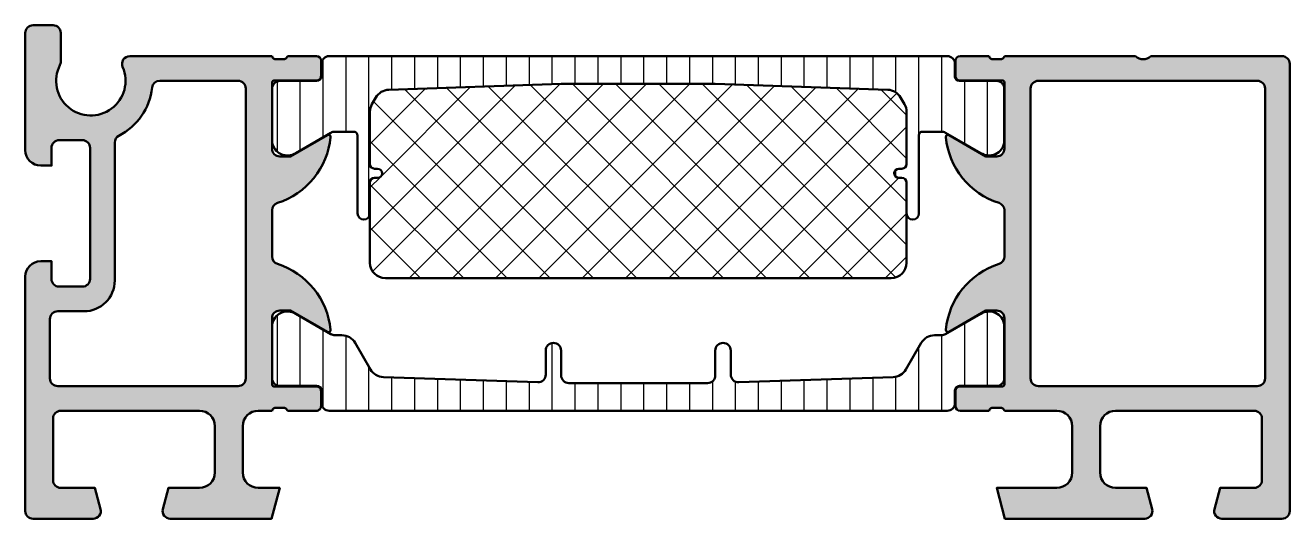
# Model space of a CAD drawing. Extents: x 0 to 82, y -30 to 2.
import ezdxf

# ---------------------------------------------------------------- set-up
doc = ezdxf.new("R2010")
doc.units = 0
for name, color, linetype, lineweight in [('0S-Alu contour', 7, 'Continuous', 50), ('0S-Alu hatch', 252, 'Continuous', 25), ('0S-Plastic contour', 254, 'Continuous', 50), ('0S-Plastic hatch', 253, 'Continuous', 25), ('0S-PT contour', 91, 'Continuous', 50), ('0S-PT hatch', 103, 'Continuous', 25)]:
    doc.layers.add(name, color=color, linetype=linetype, lineweight=lineweight)
pattern_1 = [(90, (0, 0), (-1.4859, 0), [])]

# ---------------------------------------------------------------- blocks, each defined once
blk = doc.blocks.new('445700__6BFCB312_5ED2_4C17_B759_F03B9707E7BA_')
at = {"layer": '0S-Alu hatch'}
h = blk.add_hatch(color=256, dxfattribs=at)
edge = h.paths.add_edge_path()
edge.add_line((73, -1e-16), (81.5, 0))
edge.add_ellipse((81.49999999999996, -0.5000000000000285), major_axis=(-0.5000000000000285, 0), ratio=1, start_angle=180, end_angle=269.99999999999676, ccw=False)
edge.add_line((82, -0.5000000000000285), (82, -29.5))
edge.add_ellipse((81.50000000000011, -29.50000000000012), major_axis=(-0.4999999999998864, 0), ratio=1, start_angle=90.00000000001302, end_angle=180, ccw=False)
edge.add_line((81.50000000000023, -30), (77.59999999999968, -30))
edge.add_ellipse((77.59999999999974, -29.50000000000036), major_axis=(-0.4999999999996341, 0), ratio=1, start_angle=-15.000000000014609, end_angle=89.99999999999352, ccw=False)
edge.add_line((77.11703708685559, -29.37059047744908), (77.48428569844168, -28))
edge.add_line((77.48428569844168, -28), (79.70000000000027, -28))
edge.add_arc((79.70000000000016, -27.50000000000011), 0.4999999999998864, 270.000000000013, 360)
edge.add_line((80.20000000000005, -27.50000000000011), (80.20000000000005, -23.5))
edge.add_arc((79.70000000000005, -23.5), 0.5, 0, 90)
edge.add_line((79.70000000000005, -23), (70.70000000000005, -23))
edge.add_arc((70.70000000000005, -24), 1, 90, 180)
edge.add_line((69.70000000000005, -24), (69.70000000000005, -27))
edge.add_arc((70.70000000000005, -27), 1, 180, 270)
edge.add_line((70.70000000000005, -28), (72.71571430155836, -28))
edge.add_line((72.71571430155836, -28), (73.08296291314468, -29.37059047744885))
edge.add_ellipse((72.60000000000016, -29.50000000000008), major_axis=(-0.4999999999999777, 0), ratio=1, start_angle=89.9999999999967, end_angle=194.9999999999973, ccw=False)
edge.add_line((72.60000000000014, -30.00000000000005), (63.53589838486209, -30.00000000000006))
edge.add_line((63.53589838486209, -30.00000000000006), (63.00000000000022, -28))
edge.add_line((63.00000000000022, -28), (66.89999999999986, -28))
edge.add_arc((66.89999999999986, -27), 1, 270, 360)
edge.add_line((67.89999999999986, -27), (67.89999999999986, -24))
edge.add_arc((66.89999999999986, -24), 1, 0, 90)
edge.add_line((66.89999999999986, -23), (63.5, -23))
edge.add_arc((63.23247940800697, -23.07883644654295), 0.2788950563273265, 16.41987641947888, 91.16458937408864)
edge.add_line((63.22681100000863, -22.79999900000001), (62.77321700000834, -22.79999900000001))
edge.add_arc((62.76755634053138, -23.07886709564312), 0.2789255417370881, 88.83712992713374, 163.5754054446509)
edge.add_line((62.5000130000085, -23), (60.62000199999989, -23))
edge.add_ellipse((60.62000199999989, -22.70000000000027), major_axis=(-0.2999999999997271, 0), ratio=1, start_angle=0, end_angle=90, ccw=False)
edge.add_line((60.32000200000016, -22.70000000000027), (60.32000200000016, -21.72002568095695))
edge.add_ellipse((60.62000199999989, -21.7200256809569), major_axis=(-0.2999999999997271, 0), ratio=1, start_angle=270, end_angle=360, ccw=False)
edge.add_line((60.62000199999989, -21.42002568095717), (63.37999999999965, -21.42002568095723))
edge.add_arc((63.37999999999991, -21.30002568095713), 0.1200000000000898, 269.9999999998778, 360)
edge.add_line((63.5, -21.30002568095713), (63.5, -16.99999999999988))
edge.add_arc((63.00000000000006, -16.99999999999994), 0.4999999999999432, 0, 90.00000000000651)
edge.add_line((63, -16.5), (62.30000000000018, -16.49999999999994))
edge.add_line((62.30000000000018, -16.49999999999994), (59.90717967697219, -17.88149545762218))
edge.add_ellipse((59.83811978464834, -17.76188021535172), major_axis=(-0.1381197846479697, 0), ratio=1, start_angle=-5.622577550802475, end_angle=119.9999999999352, ccw=False)
edge.add_ellipse((64.67660886185556, -18.23822324117487), major_axis=(-5.000000000007441, 0), ratio=1, start_angle=287.7484163560666, end_angle=354.3774224492029, ccw=False)
edge.add_arc((63.00000000000742, -13.00000000000091), 0.4999999999928092, 287.748416356136, 360)
edge.add_line((63.50000000000022, -13.00000000000091), (63.5, -10.00000000000045))
edge.add_arc((62.99999999999666, -10.00000000000099), 0.5000000000033396, 0, 72.25158364399577)
edge.add_ellipse((64.67660886184444, -4.761776758827206), major_axis=(-4.999999999996636, 0), ratio=1, start_angle=5.622577550786616, end_angle=72.25158364392348, ccw=False)
edge.add_ellipse((59.8381197846484, -5.238119784648507), major_axis=(-0.1381197846484588, 0), ratio=1, start_angle=-120.00000000000199, end_angle=5.622577550732217, ccw=False)
edge.add_line((59.90717967697264, -5.118504542377708), (62.29999999999972, -6.5))
edge.add_line((62.29999999999972, -6.5), (63, -6.5))
edge.add_arc((63.00000000000003, -6.000000000000028), 0.4999999999999716, 269.9999999999968, 360)
edge.add_line((63.5, -6.000000000000028), (63.5, -1.69997431904261))
edge.add_arc((63.38000000000005, -1.699974319042667), 0.1199999999999477, 0, 90.00000000008141)
edge.add_line((63.37999999999988, -1.579974319042719), (60.62000199999989, -1.579974319042833))
edge.add_ellipse((60.62000199999985, -1.279974319042679), major_axis=(-0.3000000000001535, 0), ratio=1, start_angle=0, end_angle=90.00000000000551, ccw=False)
edge.add_line((60.3200019999997, -1.279974319042679), (60.32000200000016, -0.2999999999997271))
edge.add_ellipse((60.62000199999975, -0.299999999999585), major_axis=(-0.299999999999585, 0), ratio=1, start_angle=270.00000000001626, end_angle=360, ccw=False)
edge.add_line((60.62000199999966, 0), (62.5000130000085, 0))
edge.add_arc((62.76755634053134, 0.078867095643151), 0.2789255417370575, 196.4245945553567, 271.1628700728752)
edge.add_line((62.77321700000834, -0.2000009999999261), (63.22681100000886, -0.2000009999999861))
edge.add_arc((63.2324794080073, 0.0788364465431002), 0.2788950563274747, 268.8354106258886, 343.580123580499)
edge.add_line((63.50000000000045, 3.5e-15), (72, 0))
edge.add_arc((72.5, 0.5250269539926365), 0.7250195186467644, 226.3986500484074, 313.6013499515926)
edge = h.paths.add_edge_path()
edge.add_arc((79.89999999999984, -2.099999999999994), 0.5000000000000285, 0, 89.99999999999675)
edge.add_line((79.89999999999986, -1.599999999999965), (65.70000000000027, -1.600000000000022))
edge.add_arc((65.7000000000001, -2.100000000000079), 0.500000000000057, 89.99999999998046, 180)
edge.add_line((65.20000000000005, -2.100000000000079), (65.19999999999959, -20.89999999999986))
edge.add_arc((65.69999999999976, -20.89999999999981), 0.5000000000001706, 180, 270.0000000000065)
edge.add_line((65.69999999999982, -21.39999999999998), (79.90000000000055, -21.39999999999998))
edge.add_arc((79.90000000000055, -20.90000000000021), 0.4999999999997691, 270, 360)
edge.add_line((80.40000000000032, -20.90000000000021), (80.39999999999986, -2.100000000000022))
at = {"layer": '0S-Alu contour', "color": 7}
for points in [[(60.62000199999966, 0), (62.5000130000085, 0)], [(63.50000000000045, 3.5e-15), (72, 0)], [(73, -1e-16), (81.5, 0)], [(60.3200019999997, -1.279974319042679), (60.32000200000016, -0.2999999999997271)], [(62.77321700000834, -0.2000009999999261), (63.22681100000886, -0.2000009999999861)], [(82, -0.5000000000000285), (82, -29.5)], [(63.37999999999988, -1.579974319042719), (60.62000199999989, -1.579974319042833)], [(79.89999999999986, -1.599999999999965), (65.70000000000027, -1.600000000000022)], [(63.5, -6.000000000000028), (63.5, -1.69997431904261)], [(65.20000000000005, -2.100000000000079), (65.19999999999959, -20.89999999999986)], [(80.40000000000032, -20.90000000000021), (80.39999999999986, -2.100000000000022)], [(59.90717967697264, -5.118504542377708), (62.29999999999972, -6.5), (63, -6.5)], [(63.50000000000022, -13.00000000000091), (63.5, -10.00000000000045)], [(63, -16.5), (62.30000000000018, -16.49999999999994), (59.90717967697219, -17.88149545762218)], [(63.5, -21.30002568095713), (63.5, -16.99999999999988)], [(60.32000200000016, -22.70000000000027), (60.32000200000016, -21.72002568095695)], [(60.62000199999989, -21.42002568095717), (63.37999999999965, -21.42002568095723)], [(65.69999999999982, -21.39999999999998), (79.90000000000055, -21.39999999999998)], [(63.22681100000863, -22.79999900000001), (62.77321700000834, -22.79999900000001)], [(62.5000130000085, -23), (60.62000199999989, -23)], [(66.89999999999986, -23), (63.5, -23)], [(79.70000000000005, -23), (70.70000000000005, -23)], [(80.20000000000005, -27.50000000000011), (80.20000000000005, -23.5)], [(67.89999999999986, -27), (67.89999999999986, -24)], [(69.70000000000005, -24), (69.70000000000005, -27)], [(72.60000000000014, -30.00000000000005), (63.53589838486209, -30.00000000000006), (63.00000000000022, -28), (66.89999999999986, -28)], [(70.70000000000005, -28), (72.71571430155836, -28), (73.08296291314468, -29.37059047744885)], [(77.11703708685559, -29.37059047744908), (77.48428569844168, -28), (79.70000000000027, -28)], [(81.50000000000023, -30), (77.59999999999968, -30)]]:
    blk.add_lwpolyline(points, dxfattribs=at)
at = {"layer": '0S-Alu contour', "color": 7, "extrusion": (0, 0, -1)}
for centre, radius, start, end in [((-60.62000199999975, -0.299999999999585), 0.299999999999585, 0, 89.99999999998371), ((-81.49999999999996, -0.5000000000000285), 0.5000000000000285, 90.00000000000325, 180), ((-60.62000199999985, -1.279974319042679), 0.3000000000001535, 269.9999999999945, 0), ((-59.8381197846484, -5.238119784648507), 0.1381197846484588, 354.3774224492678, 120.000000000002), ((-64.67660886184444, -4.761776758827206), 4.999999999996636, 287.7484163560765, 354.3774224492134), ((-64.67660886185556, -18.23822324117487), 5.000000000007441, 5.622577550797092, 72.2515836439334), ((-59.83811978464834, -17.76188021535172), 0.1381197846479697, 240.0000000000648, 5.622577550802547), ((-60.62000199999989, -21.7200256809569), 0.2999999999997271, 0, 90), ((-60.62000199999989, -22.70000000000027), 0.2999999999997271, 270, 0), ((-72.60000000000016, -29.50000000000008), 0.4999999999999777, 165.0000000000027, 270.0000000000033), ((-77.59999999999974, -29.50000000000036), 0.4999999999996341, 270.0000000000065, 15.00000000001452), ((-81.50000000000011, -29.50000000000012), 0.4999999999998864, 180, 269.999999999987)]:
    blk.add_arc(centre, radius, start, end, dxfattribs=at)
at = {"layer": '0S-Alu contour', "color": 7}
for centre, radius, start, end in [((62.76755634053134, 0.078867095643151), 0.2789255417370575, 196.4245945553567, 271.1628700728752), ((63.2324794080073, 0.0788364465431002), 0.2788950563274747, 268.8354106258886, 343.580123580499), ((72.5, 0.5250269539926365), 0.7250195186467644, 226.3986500484074, 313.6013499515926), ((63.38000000000005, -1.699974319042667), 0.1199999999999477, 0, 90.00000000008141), ((65.7000000000001, -2.100000000000079), 0.500000000000057, 89.99999999998046, 180), ((79.89999999999984, -2.099999999999994), 0.5000000000000285, 0, 89.99999999999675), ((63.00000000000003, -6.000000000000028), 0.4999999999999716, 269.9999999999968, 0), ((62.99999999999666, -10.00000000000099), 0.5000000000033396, 0, 72.25158364399577), ((63.00000000000742, -13.00000000000091), 0.4999999999928092, 287.748416356136, 0), ((63.00000000000006, -16.99999999999994), 0.4999999999999432, 0, 90.00000000000651), ((63.37999999999991, -21.30002568095713), 0.1200000000000898, 269.9999999998778, 0), ((65.69999999999976, -20.89999999999981), 0.5000000000001706, 180, 270.0000000000065), ((79.90000000000055, -20.90000000000021), 0.4999999999997691, 270, 0), ((62.76755634053138, -23.07886709564312), 0.2789255417370881, 88.83712992713374, 163.5754054446509), ((63.23247940800697, -23.07883644654295), 0.2788950563273265, 16.41987641947888, 91.16458937408864), ((66.89999999999986, -24), 1, 0, 90), ((70.70000000000005, -24), 1, 90, 180), ((79.70000000000005, -23.5), 0.5, 0, 90), ((66.89999999999986, -27), 1, 270, 0), ((70.70000000000005, -27), 1, 180, 270), ((79.70000000000016, -27.50000000000011), 0.4999999999998864, 270.000000000013, 0)]:
    blk.add_arc(centre, radius, start, end, dxfattribs=at)
blk = doc.blocks.new('445710__8E9DB730_FCE9_4482_923E_14380F8B424C_')
at = {"layer": '0S-Alu hatch'}
h = blk.add_hatch(color=256, dxfattribs=at)
edge = h.paths.add_edge_path()
edge.add_line((0, -6.099999999997257), (0, 1.499999999999772))
edge.add_ellipse((0.5000000000001706, 1.499999999999772), major_axis=(-0.5000000000001706, 0), ratio=1, start_angle=269.9999999999935, end_angle=360, ccw=False)
edge.add_line((0.5000000000002274, 1.999999999999943), (1.799999999999954, 1.999999999999943))
edge.add_ellipse((1.799999999999926, 1.499999999999914), major_axis=(-0.5000000000000285, 0), ratio=1, start_angle=180, end_angle=269.99999999999676, ccw=False)
edge.add_line((2.299999999999954, 1.499999999999914), (2.299999999999954, -0.3510004003206859))
edge.add_ellipse((1.800000000000295, -0.3510004003206646), major_axis=(-0.499999999999659, 0), ratio=1, start_angle=152.9877060411369, end_angle=180, ccw=False)
edge.add_arc((4.250000000000099, -1.599999999999909), 2.249999999999969, 152.9877060411404, 383.5781784782029)
edge.add_ellipse((6.770416632225774, -0.4999999999999681), major_axis=(-0.4999999999999723, 0), ratio=1, start_angle=-90.0000000000245, end_angle=23.57817847819223, ccw=False)
edge.add_line((6.770416632225987, 4.2e-15), (15.99999999999977, -5.68e-14))
edge.add_arc((16.267520591993, 0.0788364465431641), 0.2788950563275937, 196.4198764195205, 271.1645893741401)
edge.add_line((16.27318899999159, -0.2000010000000382), (16.72678299999143, -0.2000010000000429))
edge.add_arc((16.73244365946847, 0.0788670956429591), 0.2789255417369833, 268.8371299271158, 343.5754054446677)
edge.add_line((16.99998699999128, -5.76e-14), (18.87999800000034, -5.68e-14))
edge.add_ellipse((18.87999800000031, -0.2999999999998124), major_axis=(-0.2999999999997556, 0), ratio=1, start_angle=180, end_angle=269.99999999999454, ccw=False)
edge.add_line((19.17999800000007, -0.2999999999998124), (19.17999800000029, -1.279974319042935))
edge.add_ellipse((18.87999800000037, -1.279974319042963), major_axis=(-0.2999999999999261, 0), ratio=1, start_angle=89.9999999999946, end_angle=180, ccw=False)
edge.add_line((18.87999800000034, -1.579974319042889), (16.11999999999989, -1.579974319042833))
edge.add_arc((16.12000000000003, -1.699974319042866), 0.120000000000033, 90.00000000006786, 180)
edge.add_line((16, -1.699974319042866), (16, -6.000000000000113))
edge.add_arc((16.50000000000003, -6.000000000000085), 0.5000000000000285, 180, 269.9999999999968)
edge.add_line((16.5, -6.500000000000113), (17.20000000000027, -6.500000000000056))
edge.add_line((17.20000000000027, -6.500000000000056), (19.59282032302735, -5.118504542377706))
edge.add_ellipse((19.66188021535169, -5.238119784648354), major_axis=(-0.138119784648381, 0), ratio=1, start_angle=174.3774224491994, end_angle=300.00000000007157, ccw=False)
edge.add_ellipse((14.82339113815665, -4.761776758825966), major_axis=(-4.999999999995666, 0), ratio=1, start_angle=107.7484163560614, end_angle=174.377422449198, ccw=False)
edge.add_arc((16.50000000000379, -9.999999999999414), 0.500000000003793, 107.7484163560967, 180)
edge.add_line((16, -9.999999999999412), (16, -12.99999999999954))
edge.add_arc((16.50000000000179, -12.99999999999897), 0.5000000000017906, 180, 252.2515836439885)
edge.add_ellipse((14.82339113815355, -18.23822324117307), major_axis=(-4.99999999999863, 0), ratio=1, start_angle=185.6225775507844, end_angle=252.2515836439204, ccw=False)
edge.add_ellipse((19.66188021535201, -17.76188021535196), major_axis=(-0.1381197846480676, 0), ratio=1, start_angle=60.00000000002689, end_angle=185.6225775508284, ccw=False)
edge.add_line((19.59282032302803, -17.88149545762246), (17.19999999999982, -16.5))
edge.add_line((17.19999999999982, -16.5), (16.5, -16.50000000000005))
edge.add_arc((16.50000000000005, -17.00000000000011), 0.500000000000057, 90.00000000000651, 180)
edge.add_line((16, -17.00000000000011), (16, -21.30002568095727))
edge.add_arc((16.12000000000012, -21.30002568095716), 0.1200000000001182, 180, 270)
edge.add_line((16.12000000000012, -21.42002568095728), (18.87999800000011, -21.42002568095728))
edge.add_ellipse((18.8799980000002, -21.72002568095715), major_axis=(-0.2999999999998692, 0), ratio=1, start_angle=180, end_angle=270.00000000001626, ccw=False)
edge.add_line((19.17999800000007, -21.72002568095715), (19.17999800000007, -22.70000000000033))
edge.add_ellipse((18.87999800000043, -22.70000000000042), major_axis=(-0.2999999999996419, 0), ratio=1, start_angle=89.99999999998369, end_angle=180, ccw=False)
edge.add_line((18.87999800000034, -23.00000000000006), (16.99998699999173, -23.00000000000006))
edge.add_arc((16.73244365946878, -23.07886709564326), 0.2789255417371669, 16.42459455536072, 91.16287007290099)
edge.add_line((16.72678299999165, -22.79999900000007), (16.27318899999159, -22.79999900000007))
edge.add_arc((16.267520591993, -23.07883644654329), 0.2788950563276126, 88.83541062586, 163.5801235804646)
edge.add_line((15.99999999999977, -23), (15.09999999999968, -23.00000000000006))
edge.add_arc((15.09999999999996, -23.99999999999989), 0.9999999999998294, 90.00000000001629, 180)
edge.add_line((14.10000000000013, -23.99999999999989), (14.10000000000013, -26.99999999999994))
edge.add_arc((15.10000000000019, -27), 1.000000000000056, 180, 269.9999999999968)
edge.add_line((15.10000000000013, -28.00000000000006), (16.5, -28.00000000000006))
edge.add_line((16.5, -28.00000000000006), (15.9641016151379, -30.00000000000006))
edge.add_line((15.9641016151379, -30.00000000000006), (9.399999999999864, -30.00000000000006))
edge.add_ellipse((9.39999999999992, -29.50000000000024), major_axis=(-0.4999999999998189, 0), ratio=1, start_angle=-14.99999999999369, end_angle=89.99999999999352, ccw=False)
edge.add_line((8.917037086855547, -29.37059047744908), (9.284285698441636, -28.00000000000006))
edge.add_line((9.284285698441636, -28.00000000000006), (11.30000000000018, -28.00000000000006))
edge.add_arc((11.30000000000009, -27.0000000000002), 0.9999999999998578, 270.0000000000049, 360)
edge.add_line((12.29999999999995, -27.0000000000002), (12.29999999999995, -24.00000000000011))
edge.add_arc((11.29999999999992, -24.00000000000009), 1.000000000000028, 0, 89.99999999999837)
edge.add_line((11.29999999999995, -23.00000000000006), (2.299999999999954, -23.00000000000006))
edge.add_arc((2.299999999999954, -23.50000000000006), 0.5, 90, 180)
edge.add_line((1.799999999999954, -23.50000000000006), (1.799999999999954, -27.50000000000006))
edge.add_arc((2.300000000000011, -27.5), 0.500000000000057, 180, 270.0000000000196)
edge.add_line((2.300000000000181, -28.00000000000006), (4.515714301558318, -28))
edge.add_line((4.515714301558318, -28), (4.882962913144865, -29.37059047744936))
edge.add_ellipse((4.400000000000446, -29.5000000000003), major_axis=(-0.4999999999998071, 0), ratio=1, start_angle=89.9999999999593, end_angle=194.9999999999684, ccw=False)
edge.add_line((4.40000000000009, -30.00000000000011), (0.4999999999997727, -30))
edge.add_ellipse((0.4999999999998011, -29.5000000000002), major_axis=(-0.4999999999998011, 0), ratio=1, start_angle=0, end_angle=89.9999999999967, ccw=False)
edge.add_line((0, -29.5000000000002), (0, -14.29995290102806))
edge.add_ellipse((1.000019823147027, -14.29997272417589), major_axis=(-1.000019823343502, 0), ratio=1, start_angle=270.00113576017293, end_angle=359.9988642393876, ccw=False)
edge.add_line((0.999999999999545, -13.29995290102886), (1.700012207031022, -13.29995290102931))
edge.add_line((1.700012207031022, -13.29995290102931), (1.700012207030795, -14.4499529010294))
edge.add_arc((2.200012207031136, -14.44995290102957), 0.5000000000003411, 180, 269.9999999999609)
edge.add_line((2.200012207030795, -14.94995290102991), (3.700012207030113, -14.94995290103065))
edge.add_arc((3.700012207029971, -14.44995290102983), 0.5000000000008243, 270.0000000000163, 360)
edge.add_line((4.200012207030795, -14.44995290102983), (4.20001220703125, -5.950000000001182))
edge.add_arc((3.700012207030795, -5.950000000001864), 0.5000000000004547, 0, 90.00000000002605)
edge.add_line((3.700012207030567, -5.450000000001409), (2.200012207032386, -5.449999999998681))
edge.add_arc((2.200012207031562, -5.949999999999221), 0.5000000000005401, 89.99999999990555, 180)
edge.add_line((1.700012207031022, -5.949999999999221), (1.700012207030567, -7.100000000000648))
edge.add_line((1.700012207030567, -7.100000000000648), (0.9999999999993178, -7.100000000000818))
edge.add_ellipse((1.000019823147511, -6.099980176853307), major_axis=(-1.000019823343985, 0), ratio=1, start_angle=0.0011357599706229848, end_angle=89.99886423978643, ccw=False)
edge = h.paths.add_edge_path()
edge.add_arc((8.722135955001932, -2.10000000000484), 0.5000000000047607, 90, 173.6206297915623)
edge.add_ellipse((4.250000000028876, -1.600000000006428), major_axis=(-3.999999999968704, 0), ratio=1, start_angle=117.10085994219071, end_angle=173.6206297915371, ccw=False)
edge.add_arc((6.300012207053626, -5.605926852929741), 0.5000000000226925, 117.1008599423774, 180)
edge.add_line((5.800012207030933, -5.605926852929741), (5.800012207030931, -14.5499139361861))
edge.add_ellipse((3.800012207030846, -14.54991393618618), major_axis=(-2.000000000000085, 0), ratio=1, start_angle=90.00000000000239, end_angle=180, ccw=False)
edge.add_line((3.800012207030931, -16.54991393618627), (2.099999999999909, -16.54991393618627))
edge.add_arc((2.099999999999937, -17.0499139361863), 0.5000000000000285, 90.00000000000325, 180)
edge.add_line((1.599999999999909, -17.0499139361863), (1.599999999999909, -20.90000000000015))
edge.add_arc((2.099999999999852, -20.90000000000009), 0.4999999999999432, 180, 270.0000000000065)
edge.add_line((2.099999999999909, -21.40000000000004), (13.7999999999995, -21.40000000000004))
edge.add_arc((13.79999999999955, -20.89999999999986), 0.5000000000001706, 269.9999999999935, 360)
edge.add_line((14.29999999999973, -20.89999999999986), (14.29999999999995, -2.100000000000079))
edge.add_arc((13.79999999999995, -2.100000000000076), 0.5, 0, 90)
edge.add_line((13.79999999999995, -1.600000000000076), (8.722135955001932, -1.600000000000079))
at = {"layer": '0S-Alu contour', "color": 7}
for points in [[(0.5000000000002274, 1.999999999999943), (1.799999999999954, 1.999999999999943)], [(0, -6.099999999997257), (0, 1.499999999999772)], [(2.299999999999954, 1.499999999999914), (2.299999999999954, -0.3510004003206859)], [(6.770416632225987, 4.2e-15), (15.99999999999977, -5.68e-14)], [(16.27318899999159, -0.2000010000000382), (16.72678299999143, -0.2000010000000429)], [(16.99998699999128, -5.76e-14), (18.87999800000034, -5.68e-14)], [(19.17999800000007, -0.2999999999998124), (19.17999800000029, -1.279974319042935)], [(13.79999999999995, -1.600000000000076), (8.722135955001932, -1.600000000000079)], [(18.87999800000034, -1.579974319042889), (16.11999999999989, -1.579974319042833)], [(14.29999999999973, -20.89999999999986), (14.29999999999995, -2.100000000000079)], [(16, -1.699974319042866), (16, -6.000000000000113)], [(3.700012207030567, -5.450000000001409), (2.200012207032386, -5.449999999998681)], [(5.800012207030933, -5.605926852929741), (5.800012207030931, -14.5499139361861)], [(16.5, -6.500000000000113), (17.20000000000027, -6.500000000000056), (19.59282032302735, -5.118504542377706)], [(1.700012207031022, -5.949999999999221), (1.700012207030567, -7.100000000000648), (0.9999999999993178, -7.100000000000818)], [(4.200012207030795, -14.44995290102983), (4.20001220703125, -5.950000000001182)], [(16, -9.999999999999412), (16, -12.99999999999954)], [(0.999999999999545, -13.29995290102886), (1.700012207031022, -13.29995290102931), (1.700012207030795, -14.4499529010294)], [(0, -29.5000000000002), (0, -14.29995290102806)], [(2.200012207030795, -14.94995290102991), (3.700012207030113, -14.94995290103065)], [(1.599999999999909, -17.0499139361863), (1.599999999999909, -20.90000000000015)], [(3.800012207030931, -16.54991393618627), (2.099999999999909, -16.54991393618627)], [(16, -17.00000000000011), (16, -21.30002568095727)], [(19.59282032302803, -17.88149545762246), (17.19999999999982, -16.5), (16.5, -16.50000000000005)], [(2.099999999999909, -21.40000000000004), (13.7999999999995, -21.40000000000004)], [(16.12000000000012, -21.42002568095728), (18.87999800000011, -21.42002568095728)], [(19.17999800000007, -21.72002568095715), (19.17999800000007, -22.70000000000033)], [(16.72678299999165, -22.79999900000007), (16.27318899999159, -22.79999900000007)], [(1.799999999999954, -23.50000000000006), (1.799999999999954, -27.50000000000006)], [(11.29999999999995, -23.00000000000006), (2.299999999999954, -23.00000000000006)], [(15.99999999999977, -23), (15.09999999999968, -23.00000000000006)], [(18.87999800000034, -23.00000000000006), (16.99998699999173, -23.00000000000006)], [(12.29999999999995, -27.0000000000002), (12.29999999999995, -24.00000000000011)], [(14.10000000000013, -23.99999999999989), (14.10000000000013, -26.99999999999994)], [(2.300000000000181, -28.00000000000006), (4.515714301558318, -28), (4.882962913144865, -29.37059047744936)], [(8.917037086855547, -29.37059047744908), (9.284285698441636, -28.00000000000006), (11.30000000000018, -28.00000000000006)], [(15.10000000000013, -28.00000000000006), (16.5, -28.00000000000006), (15.9641016151379, -30.00000000000006), (9.399999999999864, -30.00000000000006)], [(4.40000000000009, -30.00000000000011), (0.4999999999997727, -30)]]:
    blk.add_lwpolyline(points, dxfattribs=at)
at = {"layer": '0S-Alu contour', "color": 7, "extrusion": (0, 0, -1)}
for centre, radius, start, end in [((-0.5000000000001706, 1.499999999999772), 0.5000000000001706, 0, 90.00000000000651), ((-1.799999999999926, 1.499999999999914), 0.5000000000000285, 90.00000000000325, 180), ((-6.770416632225774, -0.4999999999999681), 0.4999999999999723, 336.4218215218078, 90.00000000002441), ((-1.800000000000295, -0.3510004003206646), 0.499999999999659, 180, 207.0122939588632), ((-18.87999800000031, -0.2999999999998124), 0.2999999999997556, 90.00000000000543, 180), ((-18.87999800000037, -1.279974319042963), 0.2999999999999261, 180, 270.0000000000054), ((-4.250000000028876, -1.600000000006428), 3.999999999968704, 186.379370208463, 242.8991400578093), ((-14.82339113815665, -4.761776758825966), 4.999999999995667, 185.622577550802, 252.2515836439386), ((-19.66188021535169, -5.238119784648354), 0.138119784648381, 59.99999999992841, 185.6225775508007), ((-1.000019823147511, -6.099980176853307), 1.000019823343985, 270.0011357602136, 359.9988642400294), ((-1.000019823147027, -14.29997272417589), 1.000019823343502, 0.0011357606123724, 89.99886423982706), ((-14.82339113815355, -18.23822324117307), 4.99999999999863, 107.7484163560796, 174.3774224492156), ((-3.800012207030846, -14.54991393618618), 2.000000000000085, 180, 269.9999999999976), ((-19.66188021535201, -17.76188021535196), 0.1381197846480676, 174.3774224491716, 299.9999999999731), ((-18.8799980000002, -21.72002568095715), 0.2999999999998692, 89.99999999998371, 180), ((-18.87999800000043, -22.70000000000042), 0.2999999999996419, 180, 270.0000000000163), ((-0.4999999999998011, -29.5000000000002), 0.4999999999998011, 270.0000000000033, 0), ((-4.400000000000446, -29.5000000000003), 0.4999999999998071, 165.0000000000316, 270.0000000000407), ((-9.39999999999992, -29.50000000000024), 0.4999999999998189, 270.0000000000065, 14.9999999999937)]:
    blk.add_arc(centre, radius, start, end, dxfattribs=at)
at = {"layer": '0S-Alu contour', "color": 7}
for centre, radius, start, end in [((4.250000000000099, -1.599999999999909), 2.249999999999969, 152.9877060411404, 23.57817847820296), ((16.267520591993, 0.0788364465431641), 0.2788950563275937, 196.4198764195205, 271.1645893741401), ((16.73244365946847, 0.0788670956429591), 0.2789255417369833, 268.8371299271158, 343.5754054446677), ((8.722135955001932, -2.10000000000484), 0.5000000000047607, 90, 173.6206297915623), ((13.79999999999995, -2.100000000000076), 0.5, 0, 90), ((16.12000000000003, -1.699974319042866), 0.120000000000033, 90.00000000006786, 180), ((2.200012207031562, -5.949999999999221), 0.5000000000005401, 89.99999999990555, 180), ((3.700012207030795, -5.950000000001864), 0.5000000000004547, 0, 90.00000000002605), ((6.300012207053626, -5.605926852929741), 0.5000000000226925, 117.1008599423774, 180), ((16.50000000000003, -6.000000000000085), 0.5000000000000285, 180, 269.9999999999968), ((16.50000000000379, -9.999999999999414), 0.500000000003793, 107.7484163560967, 180), ((16.50000000000179, -12.99999999999897), 0.5000000000017906, 180, 252.2515836439885), ((2.200012207031136, -14.44995290102957), 0.5000000000003411, 180, 269.9999999999609), ((3.700012207029971, -14.44995290102983), 0.5000000000008243, 270.0000000000163, 0), ((2.099999999999937, -17.0499139361863), 0.5000000000000285, 90.00000000000325, 180), ((16.50000000000005, -17.00000000000011), 0.500000000000057, 90.00000000000651, 180), ((2.099999999999852, -20.90000000000009), 0.4999999999999432, 180, 270.0000000000065), ((13.79999999999955, -20.89999999999986), 0.5000000000001706, 269.9999999999935, 0), ((16.12000000000012, -21.30002568095716), 0.1200000000001182, 180, 270), ((16.267520591993, -23.07883644654329), 0.2788950563276126, 88.83541062586, 163.5801235804646), ((16.73244365946878, -23.07886709564326), 0.2789255417371669, 16.42459455536072, 91.16287007290099), ((2.299999999999954, -23.50000000000006), 0.5, 90, 180), ((11.29999999999992, -24.00000000000009), 1.000000000000028, 0, 89.99999999999837), ((15.09999999999996, -23.99999999999989), 0.9999999999998294, 90.00000000001629, 180), ((11.30000000000009, -27.0000000000002), 0.9999999999998578, 270.0000000000049, 0), ((15.10000000000019, -27), 1.000000000000056, 180, 269.9999999999968), ((2.300000000000011, -27.5), 0.500000000000057, 180, 270.0000000000196)]:
    blk.add_arc(centre, radius, start, end, dxfattribs=at)
blk = doc.blocks.new('284041__84377951_FECC_4EE0_B3D5_76BD5B4BDCE5___D4CAB386_144B_49A1_B28F_51594D5220C2_')
at = {"layer": '0S-Plastic hatch'}
h = blk.add_hatch(dxfattribs=at)
h.set_pattern_fill('ANSI31', color=256, scale=0.4680000000000001, angle=45, style=0)
h.set_pattern_definition(pattern_1)
edge = h.paths.add_edge_path()
edge.add_line((60.29000299999977, -0.500000000000064), (60.29000299999977, -1.310334012242591))
edge.add_arc((60.59000299999977, -1.310334012242591), 0.3000000000000043, 180, 270)
edge.add_line((60.59000299999977, -1.610334012242596), (62.99000138293608, -1.609999382936376))
edge.add_ellipse((62.99000402256115, -2.109995360374991), major_axis=(-0.4999959774455833, 0), ratio=1, start_angle=179.9996975182268, end_angle=270.0003024811867, ccw=False)
edge.add_line((63.48999999999977, -2.10999800000519), (63.48999999999977, -5.58653949809954))
edge.add_ellipse((62.50018192527692, -5.444228849108188), major_axis=(-0.9999960709244808, 0), ratio=1, start_angle=57.272983900159375, end_angle=171.8183919481005, ccw=False)
edge.add_line((61.95954699999976, -6.28548149809954), (59.67580850700976, -4.966964645140883))
edge.add_arc((59.4258085327102, -5.399977361871261), 0.5000000000000009, 60.00000340065543, 89.99882494450236)
edge.add_line((59.42581878700386, -4.899977361976411), (58.19999999999975, -4.900000000017492))
edge.add_arc((58.19999999999973, -5.150000000017424), 0.2499999999999325, 89.99999999999675, 180)
edge.add_line((57.9499999999998, -5.150000000017424), (57.9499999999998, -10.20000000001747))
edge.add_ellipse((57.5499999999998, -10.20000000001747), major_axis=(-0.4000000000000057, 0), ratio=1, start_angle=0, end_angle=180, ccw=False)
edge.add_line((57.14999999999979, -10.20000000001747), (57.14999999999979, -8.200000000017482))
edge.add_arc((56.84999999999984, -8.200000000017479), 0.2999999999999545, 0, 90)
edge.add_line((56.84999999999984, -7.900000000017524), (56.64999999999979, -7.900000000017495))
edge.add_ellipse((56.64999999999979, -7.600000000017512), major_axis=(-0.2999999999999829, 0), ratio=1, start_angle=-90, end_angle=90, ccw=False)
edge.add_line((56.64999999999979, -7.300000000017529), (56.84999999999978, -7.30000000001744))
edge.add_arc((56.84999999999977, -7.000000000017418), 0.300000000000022, 270.0000000000013, 360)
edge.add_line((57.14999999999979, -7.000000000017418), (57.14999999999931, -3.618206931248202))
edge.add_arc((56.14999999999937, -3.618206931248199), 0.999999999999943, 0, 30.00000000044917)
edge.add_line((57.01602540377983, -3.118206931241438), (56.76328951151602, -2.680455524952201))
edge.add_arc((55.8972641077355, -3.180455524959011), 1.000000000000004, 30.00000000045043, 88.04823703698398)
edge.add_line((55.93132220991222, -2.181035670405316), (44.74999999999985, -1.800000000000057))
edge.add_line((44.74999999999985, -1.800000000000057), (34.74999999999969, -1.800000000000057))
edge.add_line((34.74999999999969, -1.800000000000057), (23.56855977067434, -2.181039692255794))
edge.add_arc((23.60273589637305, -3.180455517841991), 0.9999999999999575, 91.95852915170602, 149.9999999995339)
edge.add_line((22.73671049259272, -2.680455517834969), (22.4839745962195, -3.118206931241545))
edge.add_arc((23.34999999999924, -3.618206931249527), 0.9999999999999198, 149.9999999994692, 180)
edge.add_line((22.34999999999931, -3.618206931249527), (22.34999999999978, -7.000000000017422))
edge.add_arc((22.64999999999982, -7.000000000017422), 0.3000000000000398, 180, 269.9999999999945)
edge.add_line((22.64999999999979, -7.300000000017462), (22.84999999999978, -7.300000000017519))
edge.add_ellipse((22.84999999999978, -7.600000000017487), major_axis=(-0.2999999999999687, 0), ratio=1, start_angle=90, end_angle=270, ccw=False)
edge.add_line((22.84999999999978, -7.900000000017456), (22.64999999999973, -7.900000000017513))
edge.add_arc((22.64999999999973, -8.200000000017472), 0.2999999999999581, 90, 180)
edge.add_line((22.34999999999978, -8.200000000017472), (22.34999999999978, -10.20000000001746))
edge.add_ellipse((21.94999999999978, -10.20000000001746), major_axis=(-0.4000000000000057, 0), ratio=1, start_angle=0, end_angle=180, ccw=False)
edge.add_line((21.54999999999977, -10.20000000001746), (21.54999999999977, -5.150000000017399))
edge.add_arc((21.29999999999986, -5.150000000017396), 0.2499999999999076, 0, 89.99999999999511)
edge.add_line((21.29999999999988, -4.900000000017488), (20.07418121299568, -4.899977361976407))
edge.add_arc((20.07419146728934, -5.399977361871258), 0.5000000000000009, 90.00117505549684, 119.9999965993436)
edge.add_line((19.82419149298979, -4.966964645140875), (17.54045299999977, -6.285481498099528))
edge.add_ellipse((16.99981807472262, -5.444228849108181), major_axis=(-0.999996070924473, 0), ratio=1, start_angle=8.181608051899616, end_angle=122.7270160998404, ccw=False)
edge.add_line((16.00999999999977, -5.586539498099532), (16.00999999999977, -2.109998000000057))
edge.add_ellipse((16.50999597743839, -2.109995360374981), major_axis=(-0.4999959774455833, 0), ratio=1, start_angle=-90.00030248118497, end_angle=0.0003024817733034979, ccw=False)
edge.add_line((16.50999861706346, -1.609999382936365), (18.90999699999977, -1.610334012242589))
edge.add_arc((18.90999699999977, -1.310334012242588), 0.3000000000000007, 270, 360)
edge.add_line((19.20999699999977, -1.310334012242588), (19.20999699999977, -0.5000000000000533))
edge.add_ellipse((19.70999699999977, -0.5000000000000533), major_axis=(-0.5, 0), ratio=1, start_angle=270.00000000001387, end_angle=360, ccw=False)
edge.add_line((19.70999699999965, -5.33e-14), (59.79000299999988, -6.04e-14))
edge.add_ellipse((59.79000299999977, -0.500000000000064), major_axis=(-0.5000000000000036, 0), ratio=1, start_angle=180, end_angle=269.999999999987, ccw=False)
at = {"layer": '0S-Plastic contour', "color": 7}
for points in [[(19.20999699999977, -1.310334012242588), (19.20999699999977, -0.5000000000000533)], [(19.70999699999965, -5.33e-14), (59.79000299999988, -6.04e-14)], [(60.29000299999977, -0.500000000000064), (60.29000299999977, -1.310334012242591)], [(16.50999861706346, -1.609999382936365), (18.90999699999977, -1.610334012242589)], [(60.59000299999977, -1.610334012242596), (62.99000138293608, -1.609999382936376)], [(16.00999999999977, -5.586539498099532), (16.00999999999977, -2.109998000000057)], [(55.93132220991222, -2.181035670405316), (44.74999999999985, -1.800000000000057), (34.74999999999969, -1.800000000000057), (23.56855977067434, -2.181039692255794)], [(63.48999999999977, -2.10999800000519), (63.48999999999977, -5.58653949809954)], [(22.73671049259272, -2.680455517834969), (22.4839745962195, -3.118206931241545)], [(57.01602540377983, -3.118206931241438), (56.76328951151602, -2.680455524952201)], [(22.34999999999931, -3.618206931249527), (22.34999999999978, -7.000000000017422)], [(57.14999999999979, -7.000000000017418), (57.14999999999931, -3.618206931248202)], [(21.29999999999988, -4.900000000017488), (20.07418121299568, -4.899977361976407)], [(59.42581878700386, -4.899977361976411), (58.19999999999975, -4.900000000017492)], [(19.82419149298979, -4.966964645140875), (17.54045299999977, -6.285481498099528)], [(21.54999999999977, -10.20000000001746), (21.54999999999977, -5.150000000017399)], [(57.9499999999998, -5.150000000017424), (57.9499999999998, -10.20000000001747)], [(61.95954699999976, -6.28548149809954), (59.67580850700976, -4.966964645140883)], [(22.64999999999979, -7.300000000017462), (22.84999999999978, -7.300000000017519)], [(56.64999999999979, -7.300000000017529), (56.84999999999978, -7.30000000001744)], [(22.34999999999978, -8.200000000017472), (22.34999999999978, -10.20000000001746)], [(22.84999999999978, -7.900000000017456), (22.64999999999973, -7.900000000017513)], [(56.84999999999984, -7.900000000017524), (56.64999999999979, -7.900000000017495)], [(57.14999999999979, -10.20000000001747), (57.14999999999979, -8.200000000017482)]]:
    blk.add_lwpolyline(points, dxfattribs=at)
at = {"layer": '0S-Plastic contour', "color": 7, "extrusion": (0, 0, -1)}
for centre, radius, start, end in [((-19.70999699999977, -0.5000000000000533), 0.5, 0, 89.99999999998616), ((-59.79000299999977, -0.500000000000064), 0.5000000000000036, 90.00000000001303, 180), ((-16.50999597743839, -2.109995360374981), 0.4999959774455833, 359.9996975182267, 90.00030248118505), ((-62.99000402256115, -2.109995360374991), 0.4999959774455833, 89.9996975188133, 180.0003024817733), ((-16.99981807472262, -5.444228849108181), 0.999996070924473, 237.2729839001596, 351.8183919481004), ((-62.50018192527692, -5.444228849108188), 0.9999960709244808, 188.1816080518996, 302.7270160998406), ((-22.84999999999978, -7.600000000017487), 0.2999999999999687, 90, 270), ((-56.64999999999979, -7.600000000017512), 0.2999999999999829, 270, 90), ((-21.94999999999978, -10.20000000001746), 0.4000000000000057, 180, 0), ((-57.5499999999998, -10.20000000001747), 0.4000000000000057, 180, 0)]:
    blk.add_arc(centre, radius, start, end, dxfattribs=at)
at = {"layer": '0S-Plastic contour', "color": 7}
for centre, radius, start, end in [((18.90999699999977, -1.310334012242588), 0.3000000000000007, 270, 0), ((60.59000299999977, -1.310334012242591), 0.3000000000000043, 180, 270), ((23.60273589637305, -3.180455517841991), 0.9999999999999575, 91.95852915170602, 149.9999999995339), ((55.8972641077355, -3.180455524959011), 1.000000000000004, 30.00000000045043, 88.04823703698398), ((23.34999999999924, -3.618206931249527), 0.9999999999999198, 149.9999999994692, 180), ((56.14999999999937, -3.618206931248199), 0.999999999999943, 0, 30.00000000044917), ((20.07419146728934, -5.399977361871258), 0.5000000000000009, 90.00117505549684, 119.9999965993436), ((21.29999999999986, -5.150000000017396), 0.2499999999999076, 0, 89.99999999999511), ((58.19999999999973, -5.150000000017424), 0.2499999999999325, 89.99999999999675, 180), ((59.4258085327102, -5.399977361871261), 0.5000000000000009, 60.00000340065543, 89.99882494450236), ((22.64999999999982, -7.000000000017422), 0.3000000000000398, 180, 269.9999999999945), ((56.84999999999977, -7.000000000017418), 0.300000000000022, 270.0000000000013, 0), ((22.64999999999973, -8.200000000017472), 0.2999999999999581, 90, 180), ((56.84999999999984, -8.200000000017479), 0.2999999999999545, 0, 90)]:
    blk.add_arc(centre, radius, start, end, dxfattribs=at)
blk = doc.blocks.new('441970__F5C725C9_694C_4B3F_AEA9_D21C09FBCD0B_')
at = {"layer": '0S-PT hatch'}
h = blk.add_hatch(dxfattribs=at)
h.set_pattern_fill('ANSI37', color=256, scale=0.625, angle=90, style=0)
h.set_pattern_definition([(135, (0, 0), (-1.403165018917055, -1.403165018917055), []), (225, (0, 0), (1.403165018917055, -1.403165018917055), [])])
edge = h.paths.add_edge_path()
edge.add_arc((55.8972641077355, -3.180455524959011), 1.000000000000004, 30.00000000045043, 88.04823703698398)
edge.add_line((55.93132220991222, -2.181035670405316), (44.74999999999985, -1.800000000000057))
edge.add_line((44.74999999999985, -1.800000000000057), (34.74999999999969, -1.800000000000057))
edge.add_line((34.74999999999969, -1.800000000000057), (23.56855977067434, -2.181039692255794))
edge.add_arc((23.60273589637305, -3.180455517841991), 0.9999999999999575, 91.95852915170602, 149.9999999995339)
edge.add_line((22.73671049259272, -2.680455517834969), (22.4839745962195, -3.118206931241545))
edge.add_arc((23.34999999999924, -3.618206931249527), 0.9999999999999198, 149.9999999994692, 180)
edge.add_line((22.34999999999931, -3.618206931249527), (22.34999999999978, -7.000000000017422))
edge.add_arc((22.64999999999982, -7.000000000017422), 0.3000000000000398, 180, 269.9999999999945)
edge.add_line((22.64999999999979, -7.300000000017462), (22.84999999999978, -7.300000000017519))
edge.add_ellipse((22.84999999999978, -7.600000000017487), major_axis=(-0.2999999999999687, 0), ratio=1, start_angle=90, end_angle=270, ccw=False)
edge.add_line((22.84999999999978, -7.900000000017456), (22.64999999999973, -7.900000000017513))
edge.add_arc((22.64999999999973, -8.200000000017472), 0.2999999999999581, 90, 180)
edge.add_line((22.34999999999978, -8.200000000017472), (22.34999999999978, -10.20000000001746))
edge.add_line((22.34999999999978, -10.20000000001746), (22.34999999999984, -13.40000000000004))
edge.add_arc((23.34999999999984, -13.40000000000004), 1, 180, 270)
edge.add_line((23.34999999999984, -14.40000000000004), (56.14999999999959, -14.40000000000004))
edge.add_arc((56.14999999999959, -13.40000000000004), 1, 270, 360)
edge.add_line((57.14999999999959, -13.40000000000004), (57.14999999999979, -10.20000000001747))
edge.add_line((57.14999999999979, -10.20000000001747), (57.14999999999979, -8.200000000017482))
edge.add_arc((56.84999999999984, -8.200000000017479), 0.2999999999999545, 0, 90)
edge.add_line((56.84999999999984, -7.900000000017524), (56.64999999999979, -7.900000000017495))
edge.add_ellipse((56.64999999999979, -7.600000000017512), major_axis=(-0.2999999999999829, 0), ratio=1, start_angle=-90, end_angle=90, ccw=False)
edge.add_line((56.64999999999979, -7.300000000017529), (56.84999999999978, -7.30000000001744))
edge.add_arc((56.84999999999977, -7.000000000017418), 0.300000000000022, 270.0000000000013, 360)
edge.add_line((57.14999999999979, -7.000000000017418), (57.14999999999931, -3.618206931248202))
edge.add_arc((56.14999999999937, -3.618206931248199), 0.999999999999943, 0, 30.00000000044917)
edge.add_line((57.01602540377983, -3.118206931241438), (56.76328951151602, -2.680455524952201))
at = {"layer": '0S-PT contour', "color": 7}
for points in [[(55.93132220991222, -2.181035670405316), (44.74999999999985, -1.800000000000057), (34.74999999999969, -1.800000000000057), (23.56855977067434, -2.181039692255794)], [(22.73671049259272, -2.680455517834969), (22.4839745962195, -3.118206931241545)], [(57.01602540377983, -3.118206931241438), (56.76328951151602, -2.680455524952201)], [(22.34999999999931, -3.618206931249527), (22.34999999999978, -7.000000000017422)], [(57.14999999999979, -7.000000000017418), (57.14999999999931, -3.618206931248202)], [(22.64999999999979, -7.300000000017462), (22.84999999999978, -7.300000000017519)], [(56.64999999999979, -7.300000000017529), (56.84999999999978, -7.30000000001744)], [(22.34999999999978, -8.200000000017472), (22.34999999999978, -10.20000000001746), (22.34999999999984, -13.40000000000004)], [(22.84999999999978, -7.900000000017456), (22.64999999999973, -7.900000000017513)], [(56.84999999999984, -7.900000000017524), (56.64999999999979, -7.900000000017495)], [(57.14999999999959, -13.40000000000004), (57.14999999999979, -10.20000000001747), (57.14999999999979, -8.200000000017482)], [(23.34999999999984, -14.40000000000004), (56.14999999999959, -14.40000000000004)]]:
    blk.add_lwpolyline(points, dxfattribs=at)
for centre, radius, start, end in [((23.60273589637305, -3.180455517841991), 0.9999999999999575, 91.95852915170602, 149.9999999995339), ((55.8972641077355, -3.180455524959011), 1.000000000000004, 30.00000000045043, 88.04823703698398), ((23.34999999999924, -3.618206931249527), 0.9999999999999198, 149.9999999994692, 180), ((56.14999999999937, -3.618206931248199), 0.999999999999943, 0, 30.00000000044917), ((22.64999999999982, -7.000000000017422), 0.3000000000000398, 180, 269.9999999999945), ((56.84999999999977, -7.000000000017418), 0.300000000000022, 270.0000000000013, 0), ((22.64999999999973, -8.200000000017472), 0.2999999999999581, 90, 180), ((56.84999999999984, -8.200000000017479), 0.2999999999999545, 0, 90), ((23.34999999999984, -13.40000000000004), 1, 180, 270), ((56.14999999999959, -13.40000000000004), 1, 270, 0)]:
    blk.add_arc(centre, radius, start, end, dxfattribs=at)
at = {"layer": '0S-PT contour', "color": 7, "extrusion": (0, 0, -1)}
for centre, radius, start, end in [((-22.84999999999978, -7.600000000017487), 0.2999999999999687, 90, 270), ((-56.64999999999979, -7.600000000017512), 0.2999999999999829, 270, 90)]:
    blk.add_arc(centre, radius, start, end, dxfattribs=at)
blk = doc.blocks.new('284041__C0CB9B1B_A298_47C9_B3E9_6BB6357E9F25___CF5F822B_F2A7_464E_B13D_B8FC327E1497_')
at = {"layer": '0S-Plastic hatch'}
h = blk.add_hatch(dxfattribs=at)
h.set_pattern_fill('ANSI31', color=256, scale=0.4680000000000001, angle=45, style=0)
h.set_pattern_definition(pattern_1)
edge = h.paths.add_edge_path()
edge.add_line((19.20999699999978, -22.49999732109801), (19.20999699999977, -21.68966598775747))
edge.add_arc((18.90999699999977, -21.68966598775747), 0.3000000000000007, 0, 90)
edge.add_line((18.90999699999977, -21.38966598775747), (16.50999861706347, -21.39000061706369))
edge.add_ellipse((16.50999597743838, -20.89000463962508), major_axis=(-0.4999959774455762, 0), ratio=1, start_angle=-0.0003024817733034979, end_angle=90.00030248118833, ccw=False)
edge.add_line((16.00999999999977, -20.89000199999488), (16.00999999999977, -17.41346050190052))
edge.add_ellipse((16.99981807472262, -17.55577115089187), major_axis=(-0.9999960709244732, 0), ratio=1, start_angle=237.2729839001596, end_angle=351.81839194810055, ccw=False)
edge.add_line((17.54045299999977, -16.71451850190052), (19.82419149298978, -18.03303535485918))
edge.add_arc((20.07419146728933, -17.60002263812884), 0.49999999999996, 240.0000034006546, 269.9988249445064)
edge.add_line((20.0741812129957, -18.10002263802365), (20.53149545759811, -18.09999999998257))
edge.add_ellipse((20.53149545759808, -19.10072020616759), major_axis=(-1.000720206185015, 0), ratio=1, start_angle=210.0000000005285, end_angle=269.99999999999875, ccw=False)
edge.add_line((21.39814457823009, -18.60036010306708), (22.38994430593889, -20.31820762235931))
edge.add_arc((23.25596970971925, -19.81820762235227), 0.9999999999999889, 210.000000000466, 268.1038437968048)
edge.add_line((23.222881581432, -20.8176600603234), (33.23345593585614, -21.14907269776792))
edge.add_arc((33.24999999999976, -20.64934647878234), 0.5000000000000073, 268.1038437968063, 360)
edge.add_line((33.74999999999977, -20.64934647878234), (33.74999999999976, -19.09927979381495))
edge.add_ellipse((34.24999999999976, -19.09927979381496), major_axis=(-0.5, 0), ratio=1, start_angle=180, end_angle=360, ccw=False)
edge.add_line((34.74999999999976, -19.09927979381497), (34.74999999999976, -20.69927979381497))
edge.add_arc((35.24999999999977, -20.69927979381496), 0.5, 180, 269.9999999999992)
edge.add_line((35.24999999999976, -21.19927979381496), (44.24999999999977, -21.19927979381497))
edge.add_arc((44.24999999999978, -20.69927979381498), 0.4999999999999858, 269.9999999999992, 360)
edge.add_line((44.74999999999976, -20.69927979381498), (44.74999999999975, -19.09927979381495))
edge.add_ellipse((45.24999999999976, -19.09927979381498), major_axis=(-0.5000000000000071, 0), ratio=1, start_angle=180, end_angle=360, ccw=False)
edge.add_line((45.74999999999977, -19.099279793815), (45.74999999999977, -20.64934647878235))
edge.add_arc((46.24999999999976, -20.64934647878235), 0.4999999999999929, 180, 271.8961562031954)
edge.add_line((46.26654406414339, -21.14907269776792), (56.27711841856754, -20.8176600603234))
edge.add_arc((56.24403029028026, -19.81820762235221), 1.000000000000048, 271.8961562031965, 329.9999999995322)
edge.add_line((57.11005569406065, -20.31820762235931), (58.10185542176893, -18.60036010306796))
edge.add_ellipse((58.96850454240241, -19.10072020616928), major_axis=(-1.000720206186701, 0), ratio=1, start_angle=270.00000000000125, end_angle=329.999999999473, ccw=False)
edge.add_line((58.96850454240239, -18.09999999998258), (59.42581878700383, -18.10002263802365))
edge.add_arc((59.42580853271016, -17.60002263812868), 0.5000000000001217, 270.0011750554976, 299.9999965993412)
edge.add_line((59.67580850700976, -18.03303535485918), (61.95954699999977, -16.71451850190053))
edge.add_ellipse((62.50018192527694, -17.55577115089188), major_axis=(-0.9999960709244836, 0), ratio=1, start_angle=188.1816080519002, end_angle=302.7270160998409, ccw=False)
edge.add_line((63.48999999999979, -17.41346050190052), (63.48999999999977, -20.890002))
edge.add_ellipse((62.99000402256114, -20.89000463962507), major_axis=(-0.4999959774456046, 0), ratio=1, start_angle=89.99969751881491, end_angle=180.0003024817733, ccw=False)
edge.add_line((62.99000138293607, -21.3900006170637), (60.59000299999977, -21.38966598775748))
edge.add_arc((60.59000299999976, -21.68966598775747), 0.2999999999999971, 89.99999999999729, 180)
edge.add_line((60.29000299999975, -21.68966598775747), (60.29000299999977, -22.49999732109082))
edge.add_ellipse((59.79072320234045, -22.49999999615564), major_axis=(-0.499279797666493, 0), ratio=1, start_angle=89.99969301797432, end_angle=180.000306982385, ccw=False)
edge.add_line((59.79072052727563, -22.99927979381497), (19.70927947272393, -22.99927979381496))
edge.add_ellipse((19.70927679765912, -22.49999999615561), major_axis=(-0.4992797976665107, 0), ratio=1, start_angle=-0.00030698119758199027, end_angle=90.00030698202579, ccw=False)
at = {"layer": '0S-Plastic contour', "color": 7}
for points in [[(17.54045299999977, -16.71451850190052), (19.82419149298978, -18.03303535485918)], [(59.67580850700976, -18.03303535485918), (61.95954699999977, -16.71451850190053)], [(16.00999999999977, -20.89000199999488), (16.00999999999977, -17.41346050190052)], [(63.48999999999979, -17.41346050190052), (63.48999999999977, -20.890002)], [(20.0741812129957, -18.10002263802365), (20.53149545759811, -18.09999999998257)], [(21.39814457823009, -18.60036010306708), (22.38994430593889, -20.31820762235931)], [(57.11005569406065, -20.31820762235931), (58.10185542176893, -18.60036010306796)], [(58.96850454240239, -18.09999999998258), (59.42581878700383, -18.10002263802365)], [(33.74999999999977, -20.64934647878234), (33.74999999999976, -19.09927979381495)], [(34.74999999999976, -19.09927979381497), (34.74999999999976, -20.69927979381497)], [(44.74999999999976, -20.69927979381498), (44.74999999999975, -19.09927979381495)], [(45.74999999999977, -19.099279793815), (45.74999999999977, -20.64934647878235)], [(23.222881581432, -20.8176600603234), (33.23345593585614, -21.14907269776792)], [(35.24999999999976, -21.19927979381496), (44.24999999999977, -21.19927979381497)], [(46.26654406414339, -21.14907269776792), (56.27711841856754, -20.8176600603234)], [(18.90999699999977, -21.38966598775747), (16.50999861706347, -21.39000061706369)], [(19.20999699999978, -22.49999732109801), (19.20999699999977, -21.68966598775747)], [(60.29000299999975, -21.68966598775747), (60.29000299999977, -22.49999732109082)], [(62.99000138293607, -21.3900006170637), (60.59000299999977, -21.38966598775748)], [(59.79072052727563, -22.99927979381497), (19.70927947272393, -22.99927979381496)]]:
    blk.add_lwpolyline(points, dxfattribs=at)
at = {"layer": '0S-Plastic contour', "color": 7, "extrusion": (0, 0, -1)}
for centre, radius, start, end in [((-16.99981807472262, -17.55577115089187), 0.9999960709244732, 8.181608051899438, 122.7270160998404), ((-62.50018192527694, -17.55577115089188), 0.9999960709244836, 57.27298390015907, 171.8183919480998), ((-20.53149545759808, -19.10072020616759), 1.000720206185015, 90.00000000000122, 149.9999999994715), ((-34.24999999999976, -19.09927979381496), 0.5, 0, 180), ((-45.24999999999976, -19.09927979381498), 0.5000000000000071, 0, 180), ((-58.96850454240241, -19.10072020616928), 1.000720206186701, 30.00000000052699, 89.99999999999876), ((-16.50999597743838, -20.89000463962508), 0.4999959774455762, 269.9996975188117, 0.0003024817733149), ((-62.99000402256114, -20.89000463962507), 0.4999959774456046, 179.9996975182267, 270.0003024811851), ((-19.70927679765912, -22.49999999615561), 0.4992797976665107, 269.9996930179742, 0.0003069811976936), ((-59.79072320234045, -22.49999999615564), 0.499279797666493, 179.999693017615, 270.0003069820257)]:
    blk.add_arc(centre, radius, start, end, dxfattribs=at)
at = {"layer": '0S-Plastic contour', "color": 7}
for centre, radius, start, end in [((20.07419146728933, -17.60002263812884), 0.49999999999996, 240.0000034006546, 269.9988249445064), ((59.42580853271016, -17.60002263812868), 0.5000000000001217, 270.0011750554976, 299.9999965993412), ((23.25596970971925, -19.81820762235227), 0.9999999999999889, 210.000000000466, 268.1038437968048), ((56.24403029028026, -19.81820762235221), 1.000000000000048, 271.8961562031965, 329.9999999995322), ((33.24999999999976, -20.64934647878234), 0.5000000000000073, 268.1038437968063, 0), ((35.24999999999977, -20.69927979381496), 0.5, 180, 269.9999999999992), ((44.24999999999978, -20.69927979381498), 0.4999999999999858, 269.9999999999992, 0), ((46.24999999999976, -20.64934647878235), 0.4999999999999929, 180, 271.8961562031954), ((18.90999699999977, -21.68966598775747), 0.3000000000000007, 0, 90), ((60.59000299999976, -21.68966598775747), 0.2999999999999971, 89.99999999999729, 180)]:
    blk.add_arc(centre, radius, start, end, dxfattribs=at)
blk = doc.blocks.new('441970__B1CE2A9F_8E3E_4EE9_8BEC_A1313D480469_')
at = {"layer": '0S-Alu contour', "color": 7}
for name in ['445710__8E9DB730_FCE9_4482_923E_14380F8B424C_', '445700__6BFCB312_5ED2_4C17_B759_F03B9707E7BA_']:
    blk.add_blockref(name, (0, 0), dxfattribs=at)
at = {"layer": '0S-Plastic contour', "color": 7}
for name in ['284041__84377951_FECC_4EE0_B3D5_76BD5B4BDCE5___D4CAB386_144B_49A1_B28F_51594D5220C2_', '284041__C0CB9B1B_A298_47C9_B3E9_6BB6357E9F25___CF5F822B_F2A7_464E_B13D_B8FC327E1497_']:
    blk.add_blockref(name, (0, 0), dxfattribs=at)
at = {"layer": '0S-PT contour', "color": 7}
blk.add_blockref('441970__F5C725C9_694C_4B3F_AEA9_D21C09FBCD0B_', (0, 0), dxfattribs=at)

msp = doc.modelspace()

# ---------------------------------------------------------------- block references
at = {"layer": '0S-Alu contour', "color": 7}
msp.add_blockref('441970__B1CE2A9F_8E3E_4EE9_8BEC_A1313D480469_', (0, 0), dxfattribs=at)

doc.saveas('drawing.dxf')
